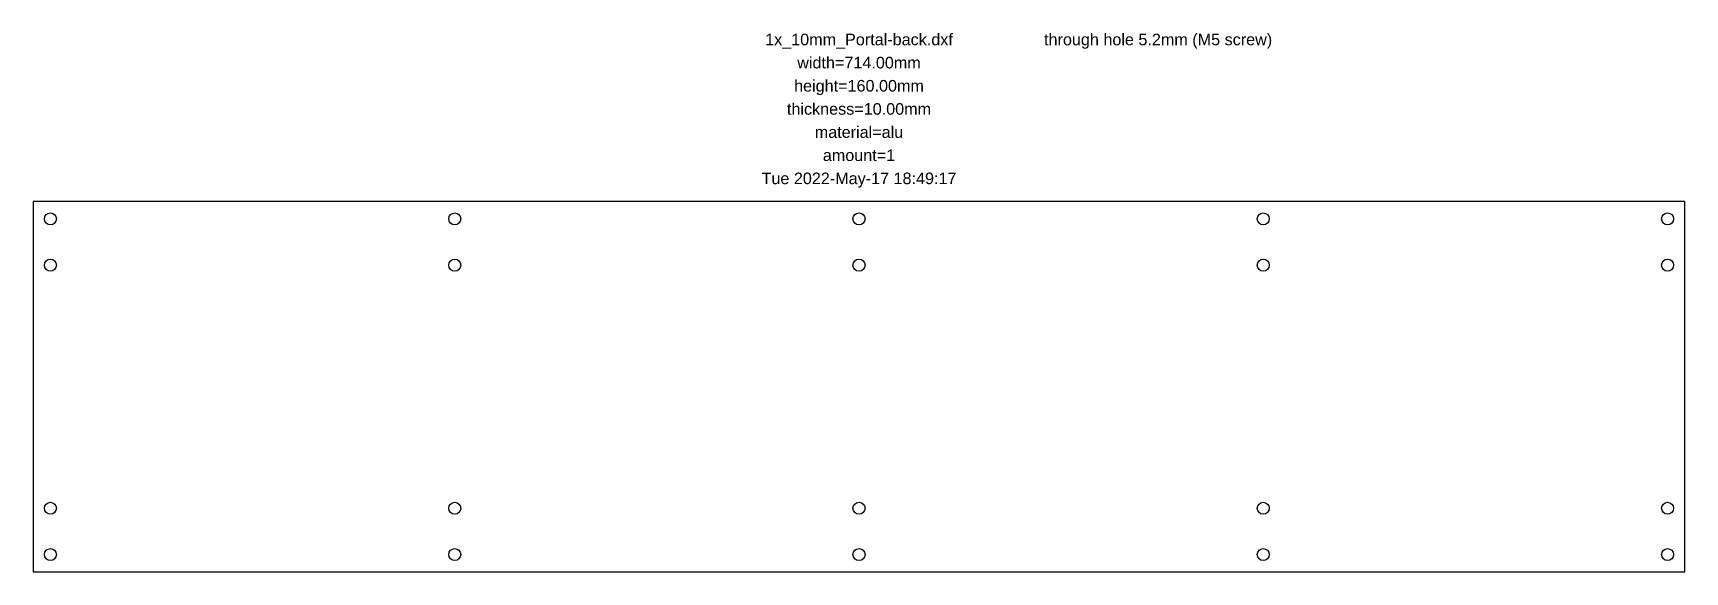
# Model space of a CAD drawing. Header units: millimetres. Extents: x -357 to 357, y 0 to 233.
import ezdxf
from ezdxf.enums import TextEntityAlignment as Align

# ---------------------------------------------------------------- set-up
doc = ezdxf.new("R2010")
doc.units = ezdxf.units.MM
doc.layers.add('annotation', color=7, linetype='Continuous')
doc.layers.add('th52', color=30, linetype='Continuous')
doc.styles.add('LiberationSans', font='LiberationSans-Regular.ttf')

msp = doc.modelspace()

# ---------------------------------------------------------------- linework, layer by layer
msp.add_lwpolyline([(-357, 0), (357, 0), (357, 160), (-357, 160)], close=True)
at = {"layer": 'th52'}
for centre in [(-349.5, 152.5), (-174.75, 152.5), (0, 152.5), (174.75, 152.5), (349.5, 152.5), (-349.5, 132.5), (-174.75, 132.5), (0, 132.5), (174.75, 132.5), (349.5, 132.5), (-349.5, 27.5), (-174.75, 27.5), (0, 27.5), (174.75, 27.5), (349.5, 27.5), (-349.5, 7.5), (-174.75, 7.5), (0, 7.5), (174.75, 7.5), (349.5, 7.5)]:
    msp.add_circle(centre, 2.6, dxfattribs=at)

# ---------------------------------------------------------------- texts
at = {"layer": 'annotation', "style": 'LiberationSans'}
for s, p in [('1x_10mm_Portal-back.dxf', (0, 230)), ('width=714.00mm', (0, 220)), ('height=160.00mm', (0, 210)), ('thickness=10.00mm', (0, 200)), ('material=alu', (0, 190)), ('amount=1', (0, 180)), ('Tue 2022-May-17 18:49:17', (0, 170))]:
    msp.add_text(s, height=5, dxfattribs=at).set_placement(p, align=Align.MIDDLE_CENTER)
at = {"layer": 'th52', "style": 'LiberationSans'}
msp.add_text('through hole 5.2mm (M5 screw)', height=5, dxfattribs=at).set_placement((80, 230), align=Align.MIDDLE_LEFT)

doc.saveas('drawing.dxf')
